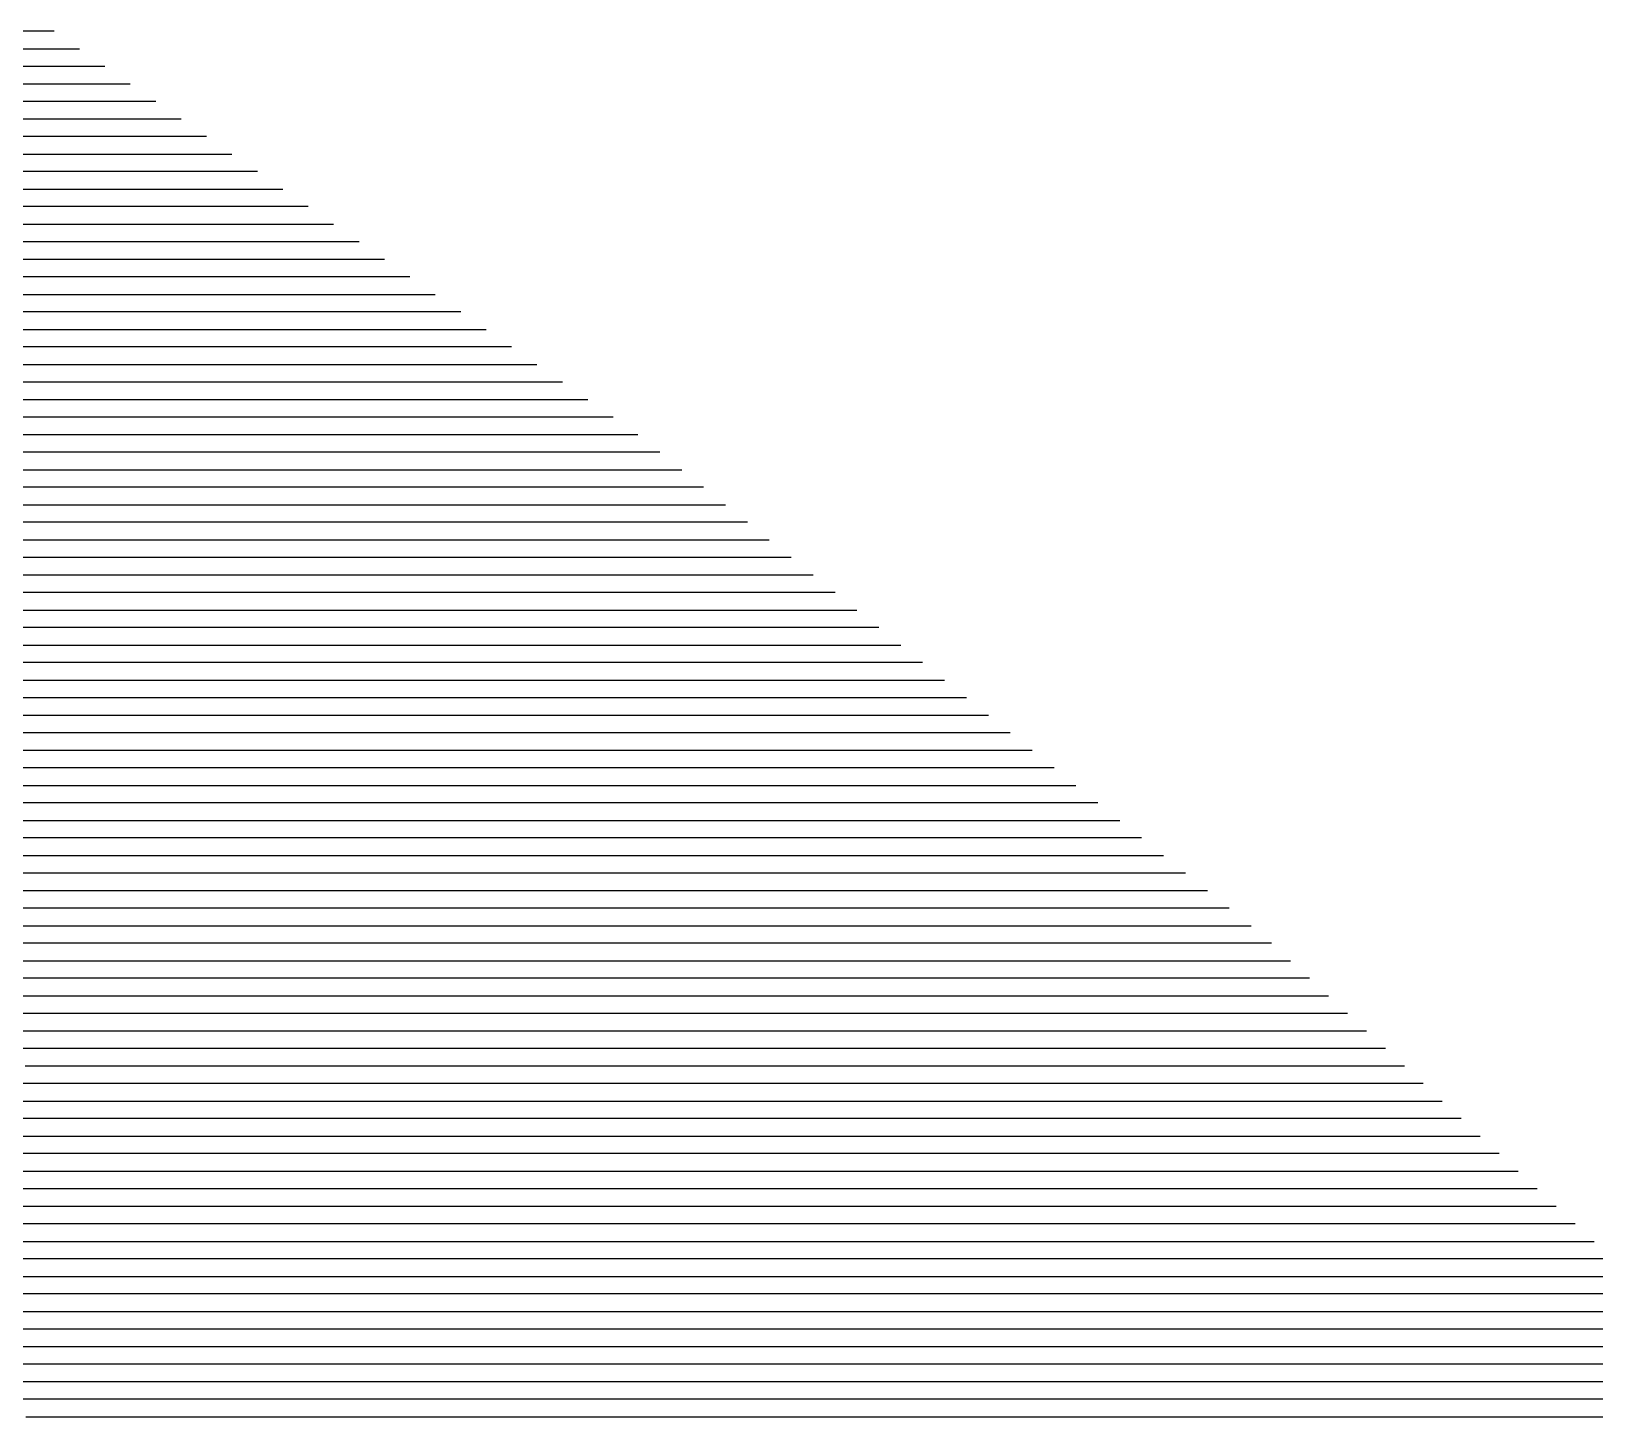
# Model space of a CAD drawing. Header units: metres. Extents: x -6.9 to 6.9, y -7 to 7.
# Drawn here: x 3.799 to 4.691, y 5.096 to 5.886 of the extents above; entities that cross this region are included whole.
import ezdxf

# ---------------------------------------------------------------- set-up
doc = ezdxf.new("R2010")
doc.units = ezdxf.units.M

msp = doc.modelspace()

# ---------------------------------------------------------------- linework, layer by layer
for p, q in [((3.812151, 5.886469, 0.162517), (3.750214, 5.886469, 0.15471)), ((3.744235, 5.876469, 0.154313), (3.826645, 5.876469, 0.1647)), ((3.84114, 5.866469, 0.166884), (3.738257, 5.866469, 0.153916)), ((3.732278, 5.856469, 0.153519), (3.855634, 5.856469, 0.169068)), ((3.870128, 5.846469, 0.171252), (3.7263, 5.846469, 0.153122)), ((3.720321, 5.836469, 0.152726), (3.884623, 5.836469, 0.173435)), ((3.899117, 5.826469, 0.175619), (3.714342, 5.826469, 0.152329)), ((3.708364, 5.816469, 0.151932), (3.913612, 5.816469, 0.177803)), ((3.928106, 5.806469, 0.179987), (3.702385, 5.806469, 0.151535)), ((3.696407, 5.796469, 0.151138), (3.942601, 5.796469, 0.18217)), ((3.957095, 5.786469, 0.184354), (3.690428, 5.786469, 0.150742)), ((3.684449, 5.776469, 0.150345), (3.97159, 5.776469, 0.186538)), ((3.986084, 5.766469, 0.188722), (3.678471, 5.766469, 0.149948)), ((3.672492, 5.756469, 0.149551), (4.000578, 5.756469, 0.190906)), ((4.015073, 5.746469, 0.193089), (3.666513, 5.746469, 0.149154)), ((3.660535, 5.736469, 0.148758), (4.029567, 5.736469, 0.195273)), ((4.044062, 5.726469, 0.197457), (3.654556, 5.726469, 0.148361)), ((3.648578, 5.716469, 0.147964), (4.058556, 5.716469, 0.199641)), ((4.073051, 5.706469, 0.201824), (3.642599, 5.706469, 0.147567)), ((3.63662, 5.696469, 0.14717), (4.087545, 5.696469, 0.204008)), ((4.10204, 5.686469, 0.206192), (3.630642, 5.686469, 0.146774)), ((3.624663, 5.676469, 0.146377), (4.116534, 5.676469, 0.208376)), ((4.131028, 5.666469, 0.210559), (3.618684, 5.666469, 0.14598)), ((3.612706, 5.656469, 0.145583), (4.140968, 5.656469, 0.212169)), ((4.140968, 5.656469, 0.212169), (4.141616, 5.656469, 0.21225)), ((4.141616, 5.656469, 0.21225), (4.145144, 5.656469, 0.2127)), ((4.131376, 5.646469, 0.211317), (3.606727, 5.646469, 0.145186)), ((4.135446, 5.646469, 0.211823), (4.131376, 5.646469, 0.211317)), ((4.157635, 5.646469, 0.214656), (4.135446, 5.646469, 0.211823)), ((3.600749, 5.636469, 0.14479), (4.121784, 5.636469, 0.210465)), ((4.121784, 5.636469, 0.210465), (4.129276, 5.636469, 0.211396)), ((4.129276, 5.636469, 0.211396), (4.170126, 5.636469, 0.216613)), ((4.112191, 5.626469, 0.209612), (3.59477, 5.626469, 0.144393)), ((4.123106, 5.626469, 0.21097), (4.112191, 5.626469, 0.209612)), ((4.182616, 5.626469, 0.218569), (4.123106, 5.626469, 0.21097)), ((3.588791, 5.616469, 0.143996), (4.102599, 5.616469, 0.20876)), ((4.102599, 5.616469, 0.20876), (4.116936, 5.616469, 0.210543)), ((4.116936, 5.616469, 0.210543), (4.195107, 5.616469, 0.220525)), ((4.093006, 5.606469, 0.207908), (3.582813, 5.606469, 0.143599)), ((4.110766, 5.606469, 0.210116), (4.093006, 5.606469, 0.207908)), ((4.207598, 5.606469, 0.222481), (4.110766, 5.606469, 0.210116)), ((3.576834, 5.596469, 0.143203), (4.083414, 5.596469, 0.207055)), ((4.083414, 5.596469, 0.207055), (4.104596, 5.596469, 0.20969)), ((4.104596, 5.596469, 0.20969), (4.220088, 5.596469, 0.224437)), ((4.073821, 5.586469, 0.206203), (3.570856, 5.586469, 0.142806)), ((4.098427, 5.586469, 0.209263), (4.073821, 5.586469, 0.206203)), ((4.232579, 5.586469, 0.226393), (4.098427, 5.586469, 0.209263)), ((3.564877, 5.576469, 0.142409), (4.064229, 5.576469, 0.205351)), ((4.064229, 5.576469, 0.205351), (4.092257, 5.576469, 0.208836)), ((4.092257, 5.576469, 0.208836), (4.24507, 5.576469, 0.228349)), ((4.054636, 5.566469, 0.204498), (3.558898, 5.566469, 0.142012)), ((4.086087, 5.566469, 0.20841), (4.054636, 5.566469, 0.204498)), ((4.257561, 5.566469, 0.230306), (4.086087, 5.566469, 0.20841)), ((3.55292, 5.556469, 0.141615), (4.045044, 5.556469, 0.203646)), ((4.045044, 5.556469, 0.203646), (4.079917, 5.556469, 0.207983)), ((4.079917, 5.556469, 0.207983), (4.270051, 5.556469, 0.232262)), ((4.035452, 5.546469, 0.202794), (3.546941, 5.546469, 0.141219)), ((4.073747, 5.546469, 0.207556), (4.035452, 5.546469, 0.202794)), ((4.282542, 5.546469, 0.234218), (4.073747, 5.546469, 0.207556)), ((3.540962, 5.536469, 0.140822), (4.025859, 5.536469, 0.201941)), ((4.025859, 5.536469, 0.201941), (4.067577, 5.536469, 0.20713)), ((4.067577, 5.536469, 0.20713), (4.295033, 5.536469, 0.236174)), ((4.016267, 5.526469, 0.201089), (3.534984, 5.526469, 0.140425)), ((4.061407, 5.526469, 0.206703), (4.016267, 5.526469, 0.201089)), ((4.307524, 5.526469, 0.23813), (4.061407, 5.526469, 0.206703)), ((3.529005, 5.516469, 0.140028), (4.006674, 5.516469, 0.200237)), ((4.006674, 5.516469, 0.200237), (4.055237, 5.516469, 0.206276)), ((4.055237, 5.516469, 0.206276), (4.320014, 5.516469, 0.240086)), ((3.997082, 5.506469, 0.199385), (3.523027, 5.506469, 0.139631)), ((4.049068, 5.506469, 0.20585), (3.997082, 5.506469, 0.199385)), ((4.332505, 5.506469, 0.242043), (4.049068, 5.506469, 0.20585)), ((3.517048, 5.496469, 0.139235), (3.987489, 5.496469, 0.198532)), ((3.987489, 5.496469, 0.198532), (4.042898, 5.496469, 0.205423)), ((4.042898, 5.496469, 0.205423), (4.344996, 5.496469, 0.243999)), ((3.977897, 5.486469, 0.19768), (3.511069, 5.486469, 0.138838)), ((4.036728, 5.486469, 0.204997), (3.977897, 5.486469, 0.19768)), ((4.357487, 5.486469, 0.245955), (4.036728, 5.486469, 0.204997)), ((3.505091, 5.476469, 0.138441), (3.968305, 5.476469, 0.196828)), ((3.968305, 5.476469, 0.196828), (4.030558, 5.476469, 0.20457)), ((4.030558, 5.476469, 0.20457), (4.369977, 5.476469, 0.247911)), ((3.958712, 5.466469, 0.195975), (3.499112, 5.466469, 0.138044)), ((4.024388, 5.466469, 0.204143), (3.958712, 5.466469, 0.195975)), ((4.382468, 5.466469, 0.249867), (4.024388, 5.466469, 0.204143)), ((3.493133, 5.456469, 0.137647), (3.94912, 5.456469, 0.195123)), ((3.94912, 5.456469, 0.195123), (4.018218, 5.456469, 0.203717)), ((4.018218, 5.456469, 0.203717), (4.394959, 5.456469, 0.251823)), ((3.939527, 5.446469, 0.194271), (3.487155, 5.446469, 0.137251)), ((4.012048, 5.446469, 0.20329), (3.939527, 5.446469, 0.194271)), ((4.40745, 5.446469, 0.253779), (4.012048, 5.446469, 0.20329)), ((3.481176, 5.436469, 0.136854), (3.929935, 5.436469, 0.193418)), ((3.929935, 5.436469, 0.193418), (4.005879, 5.436469, 0.202863)), ((4.005879, 5.436469, 0.202863), (4.41994, 5.436469, 0.255736)), ((3.920342, 5.426469, 0.192566), (3.475198, 5.426469, 0.136457)), ((3.999709, 5.426469, 0.202437), (3.920342, 5.426469, 0.192566)), ((4.432431, 5.426469, 0.257692), (3.999709, 5.426469, 0.202437)), ((3.469219, 5.416469, 0.13606), (3.91075, 5.416469, 0.191714)), ((3.91075, 5.416469, 0.191714), (3.993539, 5.416469, 0.20201)), ((3.993539, 5.416469, 0.20201), (4.444922, 5.416469, 0.259648)), ((3.901158, 5.406469, 0.190862), (3.46324, 5.406469, 0.135663)), ((3.987369, 5.406469, 0.201583), (3.901158, 5.406469, 0.190862)), ((4.457413, 5.406469, 0.261604), (3.987369, 5.406469, 0.201583)), ((3.457262, 5.396469, 0.135267), (3.891565, 5.396469, 0.190009)), ((3.891565, 5.396469, 0.190009), (3.981199, 5.396469, 0.201157)), ((3.981199, 5.396469, 0.201157), (4.469903, 5.396469, 0.26356)), ((3.881973, 5.386469, 0.189157), (3.451283, 5.386469, 0.13487)), ((3.975029, 5.386469, 0.20073), (3.881973, 5.386469, 0.189157)), ((4.482394, 5.386469, 0.265516), (3.975029, 5.386469, 0.20073)), ((3.445305, 5.376469, 0.134473), (3.87238, 5.376469, 0.188305)), ((3.87238, 5.376469, 0.188305), (3.968859, 5.376469, 0.200303)), ((3.968859, 5.376469, 0.200303), (4.494885, 5.376469, 0.267473)), ((3.862788, 5.366469, 0.187452), (3.439326, 5.366469, 0.134076)), ((3.96269, 5.366469, 0.199877), (3.862788, 5.366469, 0.187452)), ((4.494903, 5.366469, 0.267836), (3.96269, 5.366469, 0.199877)), ((4.496874, 5.366469, 0.268084), (4.494903, 5.366469, 0.267836)), ((4.506449, 5.366469, 0.269322), (4.496874, 5.366469, 0.268084)), ((3.433347, 5.356469, 0.133679), (3.853195, 5.356469, 0.1866)), ((3.853195, 5.356469, 0.1866), (3.95652, 5.356469, 0.19945)), ((3.95652, 5.356469, 0.19945), (4.484991, 5.356469, 0.266932)), ((4.484991, 5.356469, 0.266932), (4.490503, 5.356469, 0.267626)), ((4.490503, 5.356469, 0.267626), (4.517277, 5.356469, 0.271087)), ((3.843603, 5.346469, 0.185748), (3.427369, 5.346469, 0.133283)), ((3.95035, 5.346469, 0.199023), (3.843603, 5.346469, 0.185748)), ((4.475079, 5.346469, 0.266027), (3.95035, 5.346469, 0.199023)), ((4.484132, 5.346469, 0.267168), (4.475079, 5.346469, 0.266027)), ((4.528104, 5.346469, 0.272852), (4.484132, 5.346469, 0.267168)), ((3.42139, 5.336469, 0.132886), (3.83401, 5.336469, 0.184895)), ((3.83401, 5.336469, 0.184895), (3.94418, 5.336469, 0.198597)), ((3.94418, 5.336469, 0.198597), (4.465167, 5.336469, 0.265123)), ((4.465167, 5.336469, 0.265123), (4.477761, 5.336469, 0.26671)), ((4.477761, 5.336469, 0.26671), (4.538931, 5.336469, 0.274617)), ((3.824418, 5.326469, 0.184043), (3.415411, 5.326469, 0.132489)), ((3.93801, 5.326469, 0.19817), (3.824418, 5.326469, 0.184043)), ((4.455254, 5.326469, 0.264218), (3.93801, 5.326469, 0.19817)), ((4.471389, 5.326469, 0.266251), (4.455254, 5.326469, 0.264218)), ((4.549758, 5.326469, 0.276382), (4.471389, 5.326469, 0.266251)), ((3.409433, 5.316469, 0.132092), (3.814826, 5.316469, 0.183191)), ((3.814826, 5.316469, 0.183191), (3.93184, 5.316469, 0.197743)), ((3.93184, 5.316469, 0.197743), (4.445342, 5.316469, 0.263313)), ((4.445342, 5.316469, 0.263313), (4.465018, 5.316469, 0.265793)), ((4.465018, 5.316469, 0.265793), (4.560585, 5.316469, 0.278147)), ((3.805233, 5.306469, 0.182338), (3.403454, 5.306469, 0.131695)), ((3.92567, 5.306469, 0.197317), (3.805233, 5.306469, 0.182338)), ((4.43543, 5.306469, 0.262409), (3.92567, 5.306469, 0.197317)), ((4.458647, 5.306469, 0.265335), (4.43543, 5.306469, 0.262409)), ((4.571412, 5.306469, 0.279912), (4.458647, 5.306469, 0.265335)), ((3.795641, 5.296469, 0.181486), (3.9195, 5.296469, 0.19689)), ((3.9195, 5.296469, 0.19689), (4.425518, 5.296469, 0.261504)), ((4.425518, 5.296469, 0.261504), (4.452275, 5.296469, 0.264876)), ((4.452275, 5.296469, 0.264876), (4.58224, 5.296469, 0.281677)), ((3.913331, 5.286469, 0.196463), (3.786048, 5.286469, 0.180634)), ((4.415606, 5.286469, 0.2606), (3.913331, 5.286469, 0.196463)), ((4.445904, 5.286469, 0.264418), (4.415606, 5.286469, 0.2606)), ((4.593067, 5.286469, 0.283442), (4.445904, 5.286469, 0.264418)), ((3.776456, 5.276469, 0.179782), (3.907161, 5.276469, 0.196037)), ((3.907161, 5.276469, 0.196037), (4.405694, 5.276469, 0.259695)), ((4.405694, 5.276469, 0.259695), (4.439533, 5.276469, 0.26396)), ((4.439533, 5.276469, 0.26396), (4.603894, 5.276469, 0.285207)), ((3.900991, 5.266469, 0.19561), (3.766863, 5.266469, 0.178929)), ((4.395781, 5.266469, 0.258791), (3.900991, 5.266469, 0.19561)), ((4.433161, 5.266469, 0.263501), (4.395781, 5.266469, 0.258791)), ((4.614721, 5.266469, 0.286972), (4.433161, 5.266469, 0.263501)), ((3.757271, 5.256469, 0.178077), (3.894821, 5.256469, 0.195183)), ((3.894821, 5.256469, 0.195183), (4.385869, 5.256469, 0.257886)), ((4.385869, 5.256469, 0.257886), (4.42679, 5.256469, 0.263043)), ((4.42679, 5.256469, 0.263043), (4.625548, 5.256469, 0.288737)), ((3.888651, 5.246469, 0.194757), (3.747679, 5.246469, 0.177225)), ((4.375957, 5.246469, 0.256982), (3.888651, 5.246469, 0.194757)), ((4.420419, 5.246469, 0.262585), (4.375957, 5.246469, 0.256982)), ((4.636376, 5.246469, 0.290502), (4.420419, 5.246469, 0.262585)), ((3.738086, 5.236469, 0.176372), (3.882481, 5.236469, 0.19433)), ((3.882481, 5.236469, 0.19433), (4.366045, 5.236469, 0.256077)), ((4.366045, 5.236469, 0.256077), (4.414048, 5.236469, 0.262126)), ((4.414048, 5.236469, 0.262126), (4.647203, 5.236469, 0.292267)), ((3.876311, 5.226469, 0.193903), (3.728494, 5.226469, 0.17552)), ((4.356133, 5.226469, 0.255173), (3.876311, 5.226469, 0.193903)), ((4.407676, 5.226469, 0.261668), (4.356133, 5.226469, 0.255173)), ((4.65803, 5.226469, 0.294032), (4.407676, 5.226469, 0.261668)), ((3.718901, 5.216469, 0.174668), (3.870142, 5.216469, 0.193477)), ((3.870142, 5.216469, 0.193477), (4.34622, 5.216469, 0.254268)), ((4.34622, 5.216469, 0.254268), (4.401305, 5.216469, 0.26121)), ((4.401305, 5.216469, 0.26121), (4.668857, 5.216469, 0.295797)), ((3.863972, 5.206469, 0.19305), (3.709309, 5.206469, 0.173815)), ((4.336308, 5.206469, 0.253364), (3.863972, 5.206469, 0.19305)), ((4.394934, 5.206469, 0.260751), (4.336308, 5.206469, 0.253364)), ((4.679684, 5.206469, 0.297562), (4.394934, 5.206469, 0.260751)), ((3.699716, 5.196469, 0.172963), (3.857802, 5.196469, 0.192624)), ((3.857802, 5.196469, 0.192624), (4.326396, 5.196469, 0.252459)), ((4.326396, 5.196469, 0.252459), (4.388562, 5.196469, 0.260293)), ((4.388562, 5.196469, 0.260293), (4.690511, 5.196469, 0.299327)), ((3.851632, 5.186469, 0.192197), (3.690124, 5.186469, 0.172111)), ((4.316484, 5.186469, 0.251555), (3.851632, 5.186469, 0.192197)), ((4.382191, 5.186469, 0.259835), (4.316484, 5.186469, 0.251555)), ((4.701339, 5.186469, 0.301092), (4.382191, 5.186469, 0.259835)), ((3.680531, 5.176469, 0.171258), (3.845462, 5.176469, 0.19177)), ((3.845462, 5.176469, 0.19177), (4.306572, 5.176469, 0.25065)), ((4.306572, 5.176469, 0.25065), (4.37582, 5.176469, 0.259376)), ((4.37582, 5.176469, 0.259376), (4.712166, 5.176469, 0.302857)), ((3.839292, 5.166469, 0.191344), (3.670939, 5.166469, 0.170406)), ((4.29666, 5.166469, 0.249746), (3.839292, 5.166469, 0.191344)), ((4.369448, 5.166469, 0.258918), (4.29666, 5.166469, 0.249746)), ((4.722993, 5.166469, 0.304622), (4.369448, 5.166469, 0.258918)), ((3.661347, 5.156469, 0.169554), (3.833122, 5.156469, 0.190917)), ((3.833122, 5.156469, 0.190917), (4.286747, 5.156469, 0.248841)), ((4.286747, 5.156469, 0.248841), (4.363077, 5.156469, 0.25846)), ((4.363077, 5.156469, 0.25846), (4.73382, 5.156469, 0.306387)), ((3.826953, 5.146469, 0.19049), (3.651754, 5.146469, 0.168702)), ((4.276835, 5.146469, 0.247937), (3.826953, 5.146469, 0.19049)), ((4.356706, 5.146469, 0.258001), (4.276835, 5.146469, 0.247937)), ((4.744647, 5.146469, 0.308152), (4.356706, 5.146469, 0.258001)), ((3.642162, 5.136469, 0.167849), (3.820783, 5.136469, 0.190064)), ((3.820783, 5.136469, 0.190064), (4.266923, 5.136469, 0.247032)), ((4.266923, 5.136469, 0.247032), (4.350335, 5.136469, 0.257543)), ((4.350335, 5.136469, 0.257543), (4.755475, 5.136469, 0.309917)), ((3.814613, 5.126469, 0.189637), (3.632569, 5.126469, 0.166997)), ((4.257011, 5.126469, 0.246128), (3.814613, 5.126469, 0.189637)), ((4.343963, 5.126469, 0.257085), (4.257011, 5.126469, 0.246128)), ((4.766302, 5.126469, 0.311682), (4.343963, 5.126469, 0.257085)), ((3.622977, 5.116469, 0.166145), (3.808443, 5.116469, 0.18921)), ((3.808443, 5.116469, 0.18921), (4.247099, 5.116469, 0.245223)), ((4.247099, 5.116469, 0.245223), (4.337592, 5.116469, 0.256627)), ((4.337592, 5.116469, 0.256627), (4.777129, 5.116469, 0.313447)), ((3.802273, 5.106469, 0.188784), (3.613384, 5.106469, 0.165292)), ((4.237187, 5.106469, 0.244319), (3.802273, 5.106469, 0.188784)), ((4.331221, 5.106469, 0.256168), (4.237187, 5.106469, 0.244319)), ((4.787956, 5.106469, 0.315212), (4.331221, 5.106469, 0.256168)), ((3.796103, 5.096469, 0.188357), (4.227274, 5.096469, 0.243414)), ((4.227274, 5.096469, 0.243414), (4.324849, 5.096469, 0.25571)), ((4.324849, 5.096469, 0.25571), (4.798783, 5.096469, 0.316977))]:
    msp.add_line(p, q)

doc.saveas('drawing.dxf')
